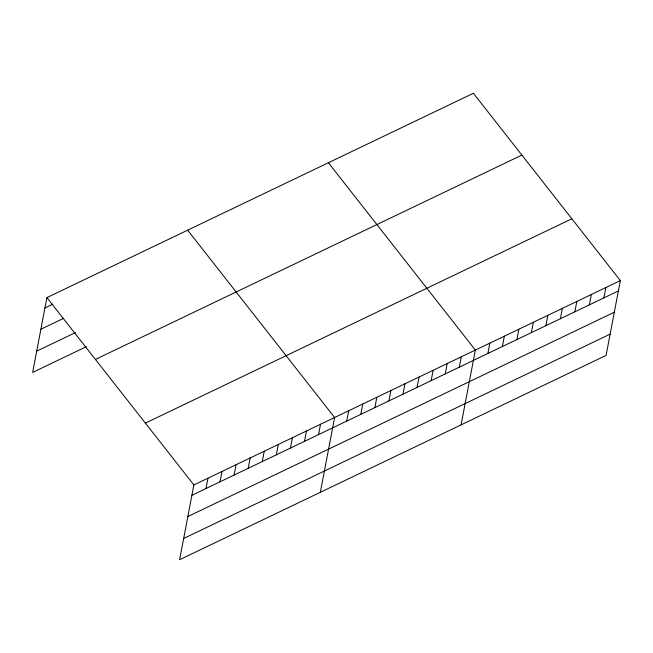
<?xml version="1.0" encoding="UTF-8"?>
<svg xmlns="http://www.w3.org/2000/svg" width="653" height="653" viewBox="0 0 653 653"><rect width="100%" height="100%" fill="white"/><g stroke="black" fill="none" stroke-linecap="round" stroke-linejoin="round"><path stroke-width="0.98" d="M46.918 297.605L193.876 484.934L179.608 559.727L606.082 355.395L620.35 280.594L473.392 93.273L46.918 297.605L32.65 372.406L86.302 346.694M205.973 488.542L207.948 478.184M220.045 481.8L222.02 471.442M234.117 475.058L236.092 464.699M248.197 468.315L250.172 457.957M262.269 461.573L264.245 451.215M276.341 454.831L278.317 444.473M290.414 448.089L292.389 437.73M304.486 441.338L306.461 430.988M318.566 434.596L320.541 424.246M320.345 492.297L334.614 417.504L187.656 230.174M346.71 421.112L348.686 410.753M360.783 414.369L362.758 404.011M374.855 407.627L376.83 397.269M388.927 400.885L390.91 390.527M403.007 394.143L404.982 383.784M417.079 387.4L419.055 377.042M431.151 380.658L433.127 370.3M445.224 373.908L447.199 363.558M459.296 367.166L461.271 356.816M461.083 424.866L475.351 350.073L328.394 162.744M487.873 353.477L489.848 343.119M502.369 346.531L504.353 336.173M516.874 339.584L518.849 329.226M531.371 332.638L533.346 322.28M545.875 325.692L547.851 315.334M560.372 318.737L562.347 308.387M574.877 311.791L576.852 301.441M589.373 304.845L591.349 294.487M603.878 297.899L605.853 287.54M44.943 307.963L52.86 304.167M40.886 329.226L63.757 318.272M36.707 351.134L75.413 332.597M95.411 359.419L521.886 155.088M145.382 423.111L571.857 218.779M193.876 484.934L620.35 280.594M191.9 495.284L618.375 290.952M187.844 516.556L614.318 312.216M183.664 538.464L610.139 334.132"/></g></svg>
